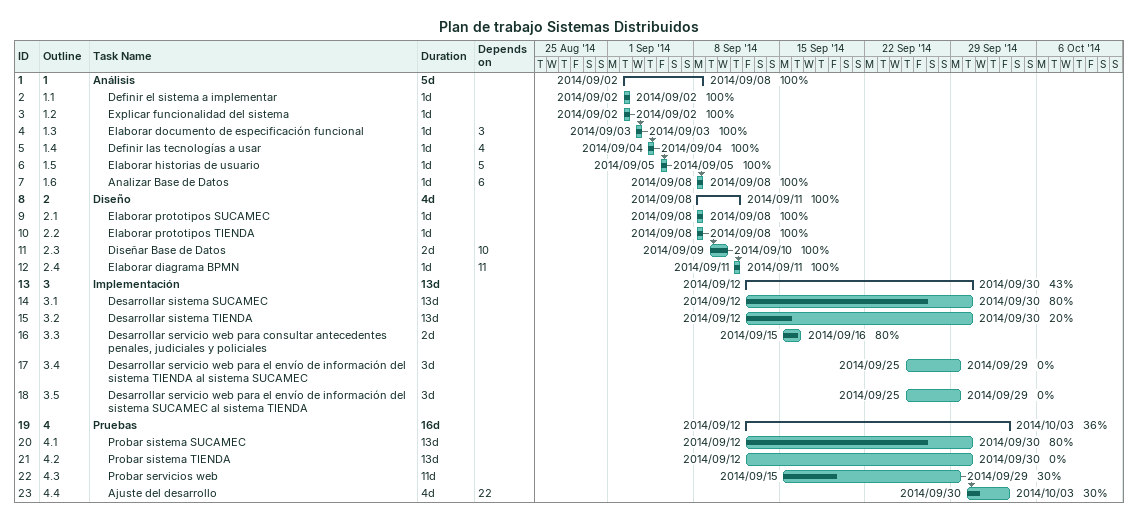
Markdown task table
Plan de trabajo Sistemas Distribuidos

| ID | WBS | Task | Duration | Start | Finish | Predecessors | % complete |
|---|---|---|---|---|---|---|---|
| 1 | 1 | **Análisis** | 5d | 2014-09-02 | 2014-09-08 |  | 100 |
| 2 | 1.1 | Definir el sistema a implementar | 1d | 2014-09-02 | 2014-09-02 |  | 100 |
| 3 | 1.2 | Explicar funcionalidad del sistema | 1d | 2014-09-02 | 2014-09-02 |  | 100 |
| 4 | 1.3 | Elaborar documento de especificación funcional | 1d | 2014-09-03 | 2014-09-03 | 3 | 100 |
| 5 | 1.4 | Definir las tecnologías a usar | 1d | 2014-09-04 | 2014-09-04 | 4 | 100 |
| 6 | 1.5 | Elaborar historias de usuario | 1d | 2014-09-05 | 2014-09-05 | 5 | 100 |
| 7 | 1.6 | Analizar Base de Datos | 1d | 2014-09-08 | 2014-09-08 | 6 | 100 |
| 8 | 2 | **Diseño** | 4d | 2014-09-08 | 2014-09-11 |  | 100 |
| 9 | 2.1 | Elaborar prototipos SUCAMEC | 1d | 2014-09-08 | 2014-09-08 |  | 100 |
| 10 | 2.2 | Elaborar prototipos TIENDA | 1d | 2014-09-08 | 2014-09-08 |  | 100 |
| 11 | 2.3 | Diseñar Base de Datos | 2d | 2014-09-09 | 2014-09-10 | 10 | 100 |
| 12 | 2.4 | Elaborar diagrama BPMN | 1d | 2014-09-11 | 2014-09-11 | 11 | 100 |
| 13 | 3 | **Implementación** | 13d | 2014-09-12 | 2014-09-30 |  | 43 |
| 14 | 3.1 | Desarrollar sistema SUCAMEC | 13d | 2014-09-12 | 2014-09-30 |  | 80 |
| 15 | 3.2 | Desarrollar sistema TIENDA | 13d | 2014-09-12 | 2014-09-30 |  | 20 |
| 16 | 3.3 | Desarrollar servicio web para consultar antecedentes penales, judiciales y policiales | 2d | 2014-09-15 | 2014-09-16 |  | 80 |
| 17 | 3.4 | Desarrollar servicio web para el envío de información del sistema TIENDA al sistema SUCAMEC | 3d | 2014-09-25 | 2014-09-29 |  | 0 |
| 18 | 3.5 | Desarrollar servicio web para el envío de información del sistema SUCAMEC al sistema TIENDA | 3d | 2014-09-25 | 2014-09-29 |  | 0 |
| 19 | 4 | **Pruebas** | 16d | 2014-09-12 | 2014-10-03 |  | 36 |
| 20 | 4.1 | Probar sistema SUCAMEC | 13d | 2014-09-12 | 2014-09-30 |  | 80 |
| 21 | 4.2 | Probar sistema TIENDA | 13d | 2014-09-12 | 2014-09-30 |  | 0 |
| 22 | 4.3 | Probar servicios web | 11d | 2014-09-15 | 2014-09-29 |  | 30 |
| 23 | 4.4 | Ajuste del desarrollo | 4d | 2014-09-30 | 2014-10-03 | 22 | 30 |
